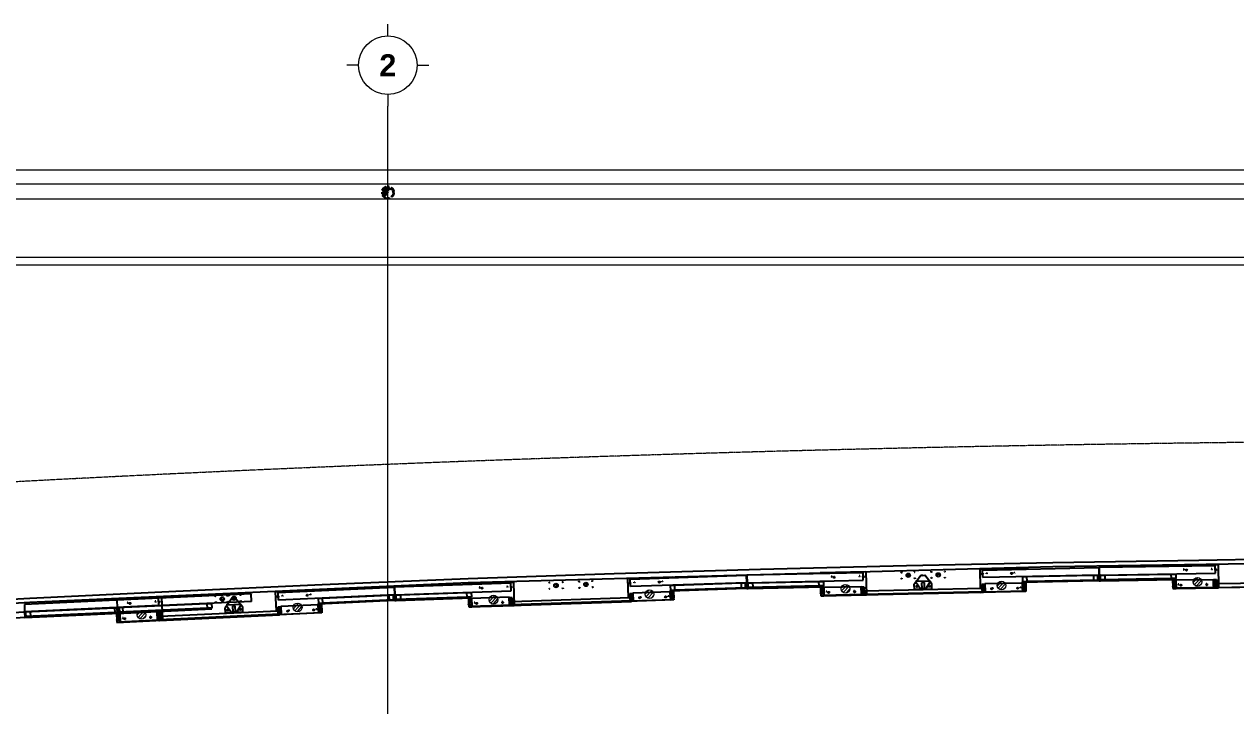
# Model space of a CAD drawing. Header units: millimetres. Extents: x -200069 to 184689, y -19972 to 101699.
# Drawn here: x -57475 to -40900, y 2946 to 12263 of the extents above; entities that cross this region are included whole.
import ezdxf
from ezdxf.enums import TextEntityAlignment as Align

# ---------------------------------------------------------------- set-up
doc = ezdxf.new("R2010")
doc.units = ezdxf.units.MM
for name, pattern in [('CENTER', [50.8, 31.75, -6.35, 6.35, -6.35]), ('HIDDEN', [0.2, 0.1, -0.1]), ('X-45-STST-GRID$0$Grid Line', [9.5, 5, -1.5, 1.5, -1.5]), ('X-45-STST-PL-PF$0$CENTER2', [28.575, 19.05, -3.175, 3.175, -3.175]), ('X-45-STST-PL-PF$0$DASHDOT', [1, 0.5, -0.25, 0, -0.25])]:
    doc.linetypes.add(name, pattern=pattern)
doc.layers.get('Defpoints').update_dxf_attribs({"color": 6})
for name, color, linetype in [('AHM_ANCRAGE', 7, 'Continuous'), ('ARC EDGE', 4, 'Continuous'), ('DIM', 255, 'Continuous'), ('RC EDGE', 2, 'Continuous'), ('X-45-STST-PL-PF$0$MEP-PL-SW', 140, 'X-45-STST-PL-PF$0$DASHDOT')]:
    doc.layers.add(name, color=color, linetype=linetype)
for name, color, linetype, lineweight in [('ARC_HATCH', 8, 'Continuous', 25), ('ARC_TEXT_100', 2, 'Continuous', 5), ('PSD Anchor Hole', 7, 'Continuous', 15), ('PSD Pene Hole', 9, 'Continuous', 15), ('X-45-STST-GRID$0$ARC_AXIS_LINE', 240, 'CENTER', 13), ('X-45-STST-PL-PF$0$ARC_FLOOR', 2, 'Continuous', 5), ('X-45-STST-PL-PF$0$ARC_FRAME', 151, 'Continuous', 5), ('X-45-STST-PL-PF$0$ARC_GATE AXIS', 240, 'Continuous', 5)]:
    doc.layers.add(name, color=color, linetype=linetype, lineweight=lineweight)
doc.styles.add('X-45-STST-GRID$0$CP2-CSA-IT-STTST-45012$0$Arial_B', font='arialbd.ttf', dxfattribs={"width": 0.8, "height": 761.067151})

# ---------------------------------------------------------------- blocks, each defined once
blk = doc.blocks.new('X-45-STST-PL-PF$0$PIPE')
h = blk.add_hatch(color=256)
h.dxf.hatch_style = 1
h.paths.add_polyline_path([(50, 0, 1), (0, 0, -1), (-50, 0, 1)])
at = {"ltscale": 100}
for radius in [57, 50]:
    blk.add_circle((0, 0), radius, dxfattribs=at)
for centre, start, end in [((-25, 0), 180, 0), ((25, 0), 0, 180)]:
    blk.add_arc(centre, 25, start, end)
blk = doc.blocks.new('X-45-STST-PL-PF$0$Roof drainage pipe')
at = {"layer": 'X-45-STST-PL-PF$0$MEP-PL-SW', "linetype": 'Continuous', "xscale": 1.473684210526699, "yscale": 1.473684210526699, "zscale": 1.473684210526699, "rotation": 180}
blk.add_blockref('X-45-STST-PL-PF$0$PIPE', (-52500, 9965), dxfattribs=at)
blk = doc.blocks.new('PSD FDP hole1')
at = {"layer": 'PSD Pene Hole'}
h = blk.add_hatch(dxfattribs=at)
h.set_pattern_fill('ANSI31', color=8, scale=10)
h.set_pattern_definition([(45, (-2990203.302, -2087212.618), (-22.4506403, 22.4506403), [])])
h.paths.add_polyline_path([(-5, 14, -1), (-125, 14, -1)])
at = {"layer": 'PSD Pene Hole', "color": 240}
blk.add_circle((-65, 14), 60, dxfattribs=at)
blk = doc.blocks.new('PSD FDP AB1')
at = {"layer": 'PSD Anchor Hole', "linetype": 'HIDDEN', "ltscale": 100}
for centre in [(-3, 0), (377, 0), (72, -205), (452, -204)]:
    blk.add_circle(centre, 9, dxfattribs=at)
blk = doc.blocks.new('PSD ODS AB1')
at = {"layer": 'PSD Anchor Hole', "linetype": 'HIDDEN', "ltscale": 10}
for centre in [(0, 85), (0, 0), (180, 85), (180, 0)]:
    blk.add_circle(centre, 9, dxfattribs=at)
blk = doc.blocks.new('platform nosing')
at = {"layer": 'DIM', "linetype": 'Continuous', "lineweight": 0}
h = blk.add_hatch(dxfattribs=at)
h.set_pattern_fill('ANSI31', color=8, scale=5)
h.set_pattern_definition([(45, (984264.707, 2427565.455), (-11.22532015, 11.22532015), [])])
h.paths.add_polyline_path([(22150, 4730, 1), (22090, 4730, 1)])
h = blk.add_hatch(dxfattribs=at)
h.set_pattern_fill('ANSI31', color=8, scale=5)
h.set_pattern_definition([(45, (984674.707, 2427570.455), (-11.22532015, 11.22532015), [])])
h.paths.add_polyline_path([(22560, 4735, 1), (22500, 4735, 1)])
h = blk.add_hatch(dxfattribs=at)
h.set_pattern_fill('ANSI31', color=8, scale=5)
h.set_pattern_definition([(45, (979444.707, 2427425.455), (-11.22532015, 11.22532015), [])])
h.paths.add_polyline_path([(17330, 4590, 1), (17270, 4590, 1)])
h = blk.add_hatch(dxfattribs=at)
h.set_pattern_fill('ANSI31', color=8, scale=5)
h.set_pattern_definition([(45, (979854.707, 2427440.455), (-11.22532015, 11.22532015), [])])
h.paths.add_polyline_path([(17740, 4605, 1), (17680, 4605, 1)])
h = blk.add_hatch(dxfattribs=at)
h.set_pattern_fill('ANSI31', color=8, scale=5)
h.set_pattern_definition([(45, (974879.707, 2427240.455), (-11.22532015, 11.22532015), [])])
h.paths.add_polyline_path([(12765, 4405, 1), (12705, 4405, 1)])
h = blk.add_hatch(dxfattribs=at)
h.set_pattern_fill('ANSI31', color=8, scale=5)
h.set_pattern_definition([(45, (975039.707, 2427250.455), (-11.22532015, 11.22532015), [])])
h.paths.add_polyline_path([(12925, 4415, 1), (12865, 4415, 1)])
at = {"layer": 'ARC EDGE', "flags": 128}
blk.add_lwpolyline([(27094, 4949), (26094, 4930), (24095, 4900), (22095, 4860), (20096, 4810), (18097, 4750), (16098, 4680), (14099, 4600), (12101, 4510), (10104, 4410), (8107, 4301), (6111, 4181), (4115, 4051), (2120, 3911), (125, 3761), (0, 3751)], dxfattribs=at)
at = {"layer": 'PSD Pene Hole', "color": 240}
for centre in [(22120, 4730), (22530, 4735), (17300, 4590), (17710, 4605), (12735, 4405), (12895, 4415)]:
    blk.add_circle(centre, 30, dxfattribs=at)
at = {"layer": 'RC EDGE', "color": 2, "flags": 128}
blk.add_lwpolyline([(0, 3701), (2120, 3861), (6111, 4131), (10104, 4360), (16098, 4630), (24095, 4850), (30094, 4943), (36094, 4995), (99922, 4995), (105922, 4943), (111922, 4850), (119918, 4630), (125912, 4360), (129906, 4131), (133897, 3861), (135000, 3782)], dxfattribs=at)
at = {"layer": 'DIM', "linetype": 'Continuous', "lineweight": 0}
for p, rotation in [((23461, 4578), 1.248369750000001), ((26141, 4627), 0.8888106), ((18646, 4459), 1.957480629999999), ((21326, 4533), 1.248369750000001), ((13831, 4279), 2.642145349999999), ((16511, 4384), 1.957480629999999), ((11696, 4179), 2.642145349999999)]:
    blk.add_blockref('PSD FDP hole1', p, dxfattribs=dict(at, rotation=rotation))
at = {"layer": 'PSD Anchor Hole', "color": 1}
for p, xscale, rotation in [((26269, 4815), -1, 0.8888105999999052), ((21450, 4719), -1, 1.24836974999984), ((16633, 4574), -1, 1.95748062999983), ((11819, 4370), -0.9999999999999998, 2.642145349999757)]:
    blk.add_blockref('PSD FDP AB1', p, dxfattribs=dict(at, xscale=xscale, rotation=rotation))
for name, p, rotation in [('PSD ODS AB1', (17212, 4545), 1.957480629999999), ('PSD ODS AB1', (17622, 4559), 1.957480629999999), ('PSD FDP AB1', (18377, 4633), 1.957480629999999), ('PSD ODS AB1', (22029, 4684), 1.248369750000001), ('PSD ODS AB1', (22438, 4693), 1.248369750000001), ('PSD FDP AB1', (23195, 4757), 1.248369750000001), ('PSD FDP AB1', (13561, 4450), 2.642145349999999), ('PSD ODS AB1', (12647, 4360), 2.642145349999999), ('PSD ODS AB1', (12807, 4367), 2.642145349999999)]:
    blk.add_blockref(name, p, dxfattribs=dict(at, rotation=rotation))
blk = doc.blocks.new('X-45-STST-GRID$0$CP2-CSA-IT-STTST-45012$0$Grid - ACT_Grid Head - Circle-231358-TÂ_NG 1-TÂ_NG TRÊ_T                                                                                  LEVEL 1-GROUND LEVEL')
for p, q in [((0, 4), (0, 5.6)), ((-4, 0), (-5.6, 0)), ((4, 0), (5.6, 0)), ((0, -4), (0, -5.6))]:
    blk.add_line(p, q)
blk.add_circle((0, 0), 4)
at = {"style": 'X-45-STST-GRID$0$CP2-CSA-IT-STTST-45012$0$Arial_B'}
blk.add_attdef('A', text='', height=3, dxfattribs=at).set_placement((0, 0), align=Align.MIDDLE_CENTER)
blk = doc.blocks.new('A$Cb3e1eea9')
for p, q in [((23097, 13786), (23720, 13800)), ((23097, 13786), (23103, 13527)), ((23136, 13776), (24725, 13810)), ((23138, 13674), (23136, 13776)), ((23720, 13800), (23720, 13788)), ((24725, 13810), (24727, 13708)), ((26320, 13835), (24732, 13810)), ((24732, 13810), (24733, 13708)), ((26359, 13847), (25736, 13837)), ((25736, 13837), (25736, 13826)), ((26322, 13733), (26320, 13835)), ((26359, 13847), (26364, 13532)), ((16681, 13595), (15093, 13541)), ((16719, 13608), (16097, 13586)), ((16685, 13493), (16681, 13595)), ((16719, 13608), (16730, 13293)), ((18277, 13661), (18900, 13682)), ((18277, 13661), (18286, 13402)), ((18316, 13651), (19904, 13705)), ((18320, 13549), (18316, 13651)), ((19908, 13603), (18320, 13549)), ((18900, 13682), (18900, 13671)), ((19833, 13596), (18924, 13564)), ((19893, 13598), (19833, 13596)), ((19833, 13596), (19835, 13536)), ((19895, 13538), (19893, 13598)), ((19893, 13598), (19911, 13598)), ((19895, 13524), (19893, 13598)), ((19904, 13705), (19908, 13603)), ((19910, 13609), (19908, 13609)), ((19910, 13609), (19910, 13611)), ((19911, 13598), (19910, 13609)), ((19911, 13609), (19911, 13611)), ((19911, 13598), (19911, 13609)), ((19911, 13609), (19913, 13609)), ((19929, 13599), (19911, 13598)), ((19911, 13598), (19913, 13524)), ((19911, 13598), (19913, 13524)), ((21501, 13740), (19912, 13705)), ((19912, 13705), (19914, 13603)), ((19914, 13603), (21503, 13638)), ((19929, 13599), (19989, 13600)), ((19931, 13539), (19929, 13599)), ((19931, 13525), (19929, 13599)), ((19989, 13600), (20898, 13620)), ((19989, 13600), (19991, 13540)), ((20898, 13620), (20958, 13621)), ((20900, 13560), (20898, 13620)), ((21539, 13752), (20916, 13739)), ((20916, 13739), (20916, 13727)), ((20918, 13625), (20918, 13620)), ((20958, 13621), (20958, 13626)), ((20958, 13621), (20960, 13561)), ((21503, 13638), (21501, 13740)), ((21539, 13752), (21546, 13437)), ((22225, 13611), (22202, 13581)), ((22423, 13624), (22219, 13619)), ((22219, 13619), (22291, 13513)), ((22231, 13619), (22225, 13611)), ((22292, 13703), (22231, 13619)), ((22320, 13703), (22292, 13703)), ((22342, 13604), (22302, 13603)), ((22302, 13603), (22303, 13523)), ((22320, 13703), (22347, 13704)), ((22343, 13524), (22342, 13604)), ((22412, 13623), (22347, 13704)), ((22423, 13624), (22357, 13514)), ((22412, 13623), (22418, 13615)), ((22442, 13586), (22418, 13615)), ((23100, 13673), (23100, 13673)), ((24727, 13708), (23138, 13674)), ((23168, 13590), (23682, 13601)), ((23682, 13601), (23684, 13490)), ((23682, 13599), (23727, 13600)), ((23682, 13599), (23729, 13510)), ((23684, 13509), (23682, 13599)), ((23683, 13680), (23683, 13685)), ((23743, 13682), (23683, 13680)), ((23683, 13680), (23684, 13621)), ((24714, 13637), (23684, 13615)), ((24714, 13629), (23684, 13607)), ((23684, 13621), (23744, 13622)), ((23684, 13607), (23684, 13615)), ((23684, 13509), (23727, 13600)), ((23723, 13686), (23723, 13681)), ((23724, 13621), (23724, 13615)), ((23724, 13607), (23725, 13600)), ((23727, 13600), (23729, 13510)), ((24652, 13702), (23743, 13682)), ((23744, 13622), (23743, 13682)), ((23744, 13622), (24713, 13643)), ((24712, 13703), (24652, 13702)), ((24652, 13702), (24653, 13642)), ((24713, 13643), (24712, 13703)), ((24712, 13703), (24730, 13703)), ((24714, 13629), (24712, 13703)), ((24714, 13629), (24714, 13637)), ((24732, 13629), (24714, 13629)), ((24730, 13714), (24728, 13714)), ((24730, 13714), (24730, 13716)), ((24730, 13714), (24730, 13716)), ((24730, 13703), (24730, 13714)), ((24730, 13703), (24730, 13714)), ((24730, 13714), (24732, 13714)), ((24748, 13704), (24730, 13703)), ((24730, 13703), (24731, 13629)), ((24730, 13703), (24732, 13629)), ((24731, 13629), (24749, 13630)), ((24733, 13708), (26322, 13733)), ((24748, 13704), (24808, 13705)), ((24749, 13644), (24748, 13704)), ((24749, 13630), (24748, 13704)), ((25719, 13659), (24749, 13644)), ((24749, 13638), (25779, 13654)), ((24749, 13630), (25779, 13646)), ((24749, 13630), (24749, 13638)), ((24808, 13705), (25718, 13719)), ((24808, 13705), (24809, 13645)), ((25718, 13719), (25778, 13720)), ((25719, 13659), (25718, 13719)), ((25779, 13660), (25719, 13659)), ((25781, 13638), (25736, 13637)), ((25736, 13637), (25738, 13547)), ((25736, 13637), (25783, 13548)), ((25738, 13724), (25738, 13719)), ((25738, 13547), (25781, 13638)), ((25739, 13659), (25739, 13653)), ((25739, 13645), (25739, 13637)), ((25778, 13720), (25778, 13725)), ((25778, 13720), (25779, 13660)), ((25779, 13646), (25779, 13654)), ((25781, 13641), (26296, 13649)), ((25781, 13641), (25783, 13529)), ((25783, 13548), (25781, 13638)), ((26298, 13537), (26296, 13649)), ((26296, 13636), (26336, 13637)), ((26296, 13636), (26337, 13557)), ((26297, 13556), (26296, 13636)), ((26336, 13637), (26297, 13556)), ((26298, 13646), (26338, 13647)), ((26298, 13646), (26339, 13557)), ((26299, 13556), (26298, 13646)), ((26299, 13556), (26338, 13647)), ((26336, 13637), (26337, 13557)), ((26338, 13647), (26339, 13557)), ((27462, 13605), (26339, 13588)), ((13128, 13450), (11291, 13365)), ((13133, 13348), (13128, 13450)), ((13459, 13477), (14081, 13505)), ((13459, 13477), (13471, 13218)), ((13498, 13467), (15085, 13540)), ((13503, 13365), (13498, 13467)), ((15090, 13438), (13503, 13365)), ((14081, 13505), (14082, 13494)), ((15015, 13430), (14107, 13388)), ((15075, 13433), (15015, 13430)), ((15015, 13430), (15018, 13370)), ((15075, 13433), (15093, 13434)), ((15078, 13373), (15075, 13433)), ((15079, 13359), (15075, 13433)), ((15085, 13540), (15090, 13438)), ((15093, 13444), (15091, 13444)), ((15093, 13541), (15096, 13439)), ((15093, 13444), (15093, 13446)), ((15093, 13444), (15093, 13446)), ((15094, 13434), (15093, 13444)), ((15093, 13444), (15095, 13444)), ((15093, 13434), (15093, 13444)), ((15093, 13434), (15097, 13360)), ((15112, 13434), (15094, 13434)), ((15094, 13434), (15096, 13360)), ((15096, 13439), (16685, 13493)), ((15112, 13434), (15172, 13436)), ((15114, 13360), (15112, 13434)), ((15114, 13374), (15112, 13434)), ((15172, 13436), (16081, 13467)), ((15172, 13436), (15174, 13376)), ((16081, 13467), (16141, 13469)), ((16083, 13407), (16081, 13467)), ((16097, 13586), (16097, 13575)), ((16100, 13473), (16101, 13468)), ((16141, 13469), (16140, 13474)), ((16141, 13469), (16143, 13409)), ((18281, 13548), (18281, 13548)), ((18350, 13453), (18310, 13452)), ((18310, 13452), (18313, 13372)), ((18310, 13452), (18353, 13373)), ((18313, 13372), (18350, 13453)), ((18350, 13466), (18864, 13483)), ((18350, 13466), (18354, 13354)), ((18353, 13373), (18350, 13453)), ((18864, 13562), (18864, 13567)), ((18924, 13564), (18864, 13562)), ((18864, 13562), (18866, 13502)), ((18864, 13483), (18868, 13372)), ((18864, 13481), (18909, 13482)), ((18867, 13391), (18864, 13481)), ((18864, 13481), (18912, 13392)), ((19895, 13532), (18866, 13496)), ((19895, 13524), (18866, 13488)), ((18866, 13502), (18926, 13505)), ((18866, 13488), (18866, 13496)), ((18867, 13391), (18909, 13482)), ((18904, 13569), (18904, 13564)), ((18906, 13504), (18906, 13498)), ((18906, 13490), (18907, 13482)), ((18909, 13482), (18912, 13392)), ((18926, 13505), (18924, 13564)), ((18926, 13505), (19895, 13538)), ((19895, 13524), (19895, 13532)), ((19913, 13524), (19895, 13524)), ((19913, 13524), (19931, 13525)), ((20900, 13560), (19931, 13539)), ((19931, 13533), (20960, 13555)), ((19931, 13525), (20960, 13547)), ((19931, 13525), (19931, 13533)), ((20960, 13561), (20900, 13560)), ((20963, 13540), (20918, 13539)), ((20918, 13539), (20920, 13449)), ((20918, 13539), (20965, 13450)), ((20920, 13560), (20920, 13554)), ((20920, 13546), (20920, 13539)), ((20920, 13449), (20963, 13540)), ((20965, 13450), (20920, 13449)), ((20965, 13450), (20920, 13449)), ((20922, 13449), (20923, 13424)), ((20923, 13424), (21546, 13437)), ((21497, 13442), (20945, 13430)), ((20945, 13430), (20945, 13424)), ((20960, 13547), (20960, 13555)), ((20963, 13542), (21477, 13553)), ((20963, 13542), (20965, 13431)), ((20965, 13450), (20963, 13540)), ((21480, 13442), (21477, 13553)), ((21517, 13542), (21477, 13541)), ((21477, 13541), (21517, 13542)), ((21477, 13541), (21519, 13462)), ((21477, 13541), (21479, 13461)), ((21477, 13541), (21519, 13462)), ((21479, 13461), (21477, 13541)), ((21479, 13461), (21517, 13542)), ((21517, 13542), (21479, 13461)), ((21479, 13461), (21519, 13462)), ((21519, 13462), (21479, 13461)), ((21497, 13436), (21497, 13442)), ((21498, 13436), (21498, 13436)), ((21498, 13436), (21503, 13436)), ((23148, 13480), (21504, 13444)), ((21504, 13436), (23148, 13472)), ((21504, 13436), (21504, 13444)), ((21546, 13437), (21512, 13437)), ((21517, 13542), (21519, 13462)), ((21517, 13542), (21519, 13462)), ((21518, 13493), (23129, 13528)), ((21518, 13493), (21519, 13445)), ((21546, 13437), (21521, 13437)), ((21546, 13437), (21546, 13437)), ((22204, 13511), (22202, 13581)), ((22444, 13516), (22204, 13511)), ((22303, 13523), (22343, 13524)), ((22444, 13516), (22442, 13586)), ((22444, 13516), (22443, 13556)), ((23727, 13485), (23104, 13471)), ((23104, 13471), (23138, 13472)), ((23104, 13471), (23129, 13472)), ((23104, 13471), (23104, 13471)), ((23168, 13578), (23128, 13577)), ((23128, 13577), (23130, 13497)), ((23128, 13577), (23170, 13498)), ((23129, 13528), (23130, 13480)), ((23130, 13497), (23129, 13528)), ((23130, 13497), (23168, 13578)), ((23130, 13497), (23170, 13498)), ((23170, 13498), (23130, 13497)), ((23151, 13472), (23147, 13472)), ((23148, 13472), (23148, 13480)), ((23151, 13472), (23151, 13472)), ((23152, 13478), (23705, 13490)), ((23152, 13472), (23152, 13478)), ((23168, 13590), (23170, 13479)), ((23170, 13498), (23168, 13578)), ((23729, 13510), (23684, 13509)), ((23684, 13509), (23729, 13510)), ((23727, 13485), (23685, 13484)), ((23705, 13490), (23705, 13484)), ((23727, 13510), (23727, 13485)), ((23727, 13485), (23727, 13485)), ((25783, 13548), (25738, 13547)), ((25783, 13548), (25738, 13547)), ((25740, 13547), (25741, 13522)), ((25741, 13522), (26364, 13532)), ((25741, 13522), (25783, 13523)), ((25741, 13522), (25741, 13522)), ((26315, 13537), (25763, 13529)), ((25763, 13529), (25763, 13523)), ((26337, 13557), (26297, 13556)), ((26339, 13557), (26299, 13556)), ((26315, 13531), (26315, 13537)), ((26316, 13531), (26316, 13531)), ((26316, 13531), (26321, 13531)), ((26322, 13539), (27480, 13557)), ((27480, 13549), (26322, 13531)), ((26322, 13531), (26322, 13539)), ((26364, 13532), (26330, 13532)), ((26339, 13588), (26339, 13540)), ((26339, 13557), (26339, 13588)), ((26364, 13532), (26339, 13532)), ((26364, 13532), (26364, 13532)), ((11864, 13391), (10027, 13307)), ((10027, 13307), (10031, 13205)), ((11869, 13290), (10031, 13205)), ((11902, 13405), (11279, 13376)), ((11279, 13376), (11280, 13364)), ((11285, 13263), (11285, 13258)), ((11291, 13365), (11296, 13263)), ((12530, 13315), (11293, 13258)), ((13133, 13348), (11296, 13263)), ((11325, 13259), (11325, 13264)), ((11371, 13262), (11374, 13202)), ((11869, 13290), (11864, 13391)), ((11902, 13405), (11916, 13090)), ((12530, 13315), (12589, 13318)), ((12532, 13255), (12530, 13315)), ((12549, 13321), (12550, 13316)), ((12589, 13318), (12589, 13323)), ((12589, 13318), (12592, 13258)), ((12796, 13290), (12774, 13259)), ((12994, 13307), (12790, 13298)), ((12790, 13298), (12864, 13193)), ((12801, 13298), (12796, 13290)), ((12861, 13383), (12801, 13298)), ((12888, 13384), (12861, 13383)), ((12913, 13285), (12873, 13283)), ((12873, 13283), (12877, 13204)), ((12888, 13384), (12916, 13386)), ((12917, 13205), (12913, 13285)), ((12983, 13307), (12916, 13386)), ((12994, 13307), (12930, 13196)), ((12983, 13307), (12989, 13299)), ((13014, 13270), (12989, 13299)), ((13017, 13200), (13014, 13270)), ((13464, 13363), (13464, 13363)), ((13535, 13270), (13495, 13268)), ((13495, 13268), (13498, 13188)), ((13495, 13268), (13538, 13190)), ((13498, 13188), (13535, 13270)), ((13534, 13282), (14048, 13306)), ((13534, 13282), (13539, 13171)), ((13538, 13190), (13535, 13270)), ((14047, 13385), (14047, 13390)), ((14107, 13388), (14047, 13385)), ((14047, 13385), (14050, 13325)), ((14048, 13304), (14093, 13306)), ((14048, 13306), (14053, 13195)), ((14052, 13214), (14048, 13304)), ((14048, 13304), (14097, 13216)), ((15078, 13367), (14050, 13319)), ((15079, 13359), (14050, 13311)), ((14050, 13325), (14110, 13328)), ((14050, 13311), (14050, 13319)), ((14052, 13214), (14093, 13306)), ((14087, 13392), (14087, 13387)), ((14090, 13327), (14090, 13321)), ((14090, 13313), (14091, 13306)), ((14093, 13306), (14097, 13216)), ((14110, 13328), (14107, 13388)), ((14110, 13328), (15078, 13373)), ((15079, 13359), (15078, 13367)), ((15097, 13360), (15079, 13359)), ((15096, 13360), (15114, 13360)), ((16083, 13407), (15114, 13374)), ((15114, 13368), (16143, 13403)), ((15114, 13360), (16143, 13395)), ((15114, 13360), (15114, 13368)), ((16143, 13409), (16083, 13407)), ((16146, 13388), (16101, 13386)), ((16101, 13386), (16149, 13298)), ((16101, 13386), (16104, 13296)), ((16103, 13408), (16103, 13402)), ((16103, 13394), (16103, 13387)), ((16104, 13296), (16146, 13388)), ((16149, 13298), (16104, 13296)), ((16149, 13298), (16104, 13296)), ((16106, 13297), (16107, 13272)), ((16107, 13272), (16730, 13293)), ((16107, 13272), (16150, 13273)), ((16107, 13272), (16107, 13272)), ((16681, 13297), (16129, 13278)), ((16129, 13278), (16130, 13272)), ((16143, 13395), (16143, 13403)), ((16146, 13390), (16660, 13408)), ((16146, 13390), (16150, 13279)), ((16149, 13298), (16146, 13388)), ((16664, 13297), (16660, 13408)), ((16700, 13397), (16660, 13396)), ((16660, 13396), (16700, 13397)), ((16660, 13396), (16703, 13317)), ((16660, 13396), (16663, 13316)), ((16660, 13396), (16703, 13317)), ((16663, 13316), (16660, 13396)), ((16663, 13316), (16700, 13397)), ((16700, 13397), (16663, 13316)), ((16663, 13316), (16703, 13317)), ((16703, 13317), (16663, 13316)), ((16681, 13291), (16681, 13297)), ((16683, 13291), (16683, 13291)), ((16683, 13291), (16687, 13291)), ((18331, 13356), (16688, 13299)), ((16688, 13291), (18332, 13348)), ((16688, 13291), (16688, 13299)), ((16730, 13293), (16696, 13292)), ((16700, 13397), (16703, 13317)), ((16700, 13397), (16703, 13317)), ((16702, 13348), (18312, 13403)), ((16702, 13348), (16704, 13300)), ((16730, 13293), (16705, 13292)), ((16730, 13293), (16730, 13293)), ((18911, 13367), (18288, 13346)), ((18288, 13346), (18322, 13347)), ((18288, 13346), (18313, 13347)), ((18288, 13346), (18288, 13346)), ((18312, 13403), (18314, 13355)), ((18313, 13372), (18312, 13403)), ((18313, 13372), (18353, 13373)), ((18353, 13373), (18313, 13372)), ((18332, 13348), (18331, 13356)), ((18335, 13348), (18331, 13348)), ((18335, 13348), (18335, 13348)), ((18336, 13354), (18888, 13373)), ((18336, 13348), (18336, 13354)), ((18867, 13391), (18912, 13392)), ((18912, 13392), (18867, 13391)), ((18911, 13367), (18868, 13366)), ((18888, 13373), (18888, 13367)), ((18910, 13392), (18911, 13367)), ((18911, 13367), (18911, 13367)), ((20923, 13424), (20965, 13425)), ((20923, 13424), (20923, 13424)), ((10033, 13126), (9237, 13077)), ((10028, 13200), (9292, 13155)), ((10028, 13210), (10026, 13210)), ((10028, 13210), (10028, 13212)), ((10028, 13210), (10028, 13212)), ((10028, 13210), (10030, 13210)), ((10029, 13200), (10028, 13210)), ((10028, 13200), (10028, 13210)), ((10028, 13200), (10033, 13126)), ((11265, 13257), (10029, 13200)), ((10029, 13200), (10032, 13126)), ((10032, 13126), (11328, 13186)), ((10049, 13140), (10047, 13200)), ((10050, 13126), (10047, 13200)), ((11268, 13197), (10049, 13140)), ((11328, 13193), (10050, 13134)), ((10107, 13203), (10109, 13143)), ((11265, 13257), (11325, 13259)), ((11268, 13197), (11265, 13257)), ((11328, 13199), (11268, 13197)), ((11331, 13178), (11286, 13176)), ((11286, 13176), (11290, 13086)), ((11286, 13176), (11335, 13088)), ((11288, 13198), (11288, 13192)), ((11288, 13184), (11289, 13176)), ((11290, 13086), (11331, 13178)), ((11293, 13258), (11297, 13184)), ((11297, 13184), (12593, 13244)), ((11314, 13199), (11311, 13259)), ((11315, 13185), (11311, 13259)), ((12532, 13255), (11314, 13199)), ((12593, 13252), (11314, 13193)), ((11325, 13259), (11328, 13199)), ((11328, 13186), (11328, 13193)), ((11844, 13204), (11331, 13181)), ((11331, 13181), (11336, 13069)), ((11335, 13088), (11331, 13178)), ((11850, 13093), (11844, 13204)), ((11885, 13194), (11845, 13192)), ((11886, 13194), (11845, 13192)), ((11849, 13113), (11845, 13193)), ((11845, 13192), (11889, 13114)), ((11845, 13192), (11849, 13112)), ((11845, 13192), (11890, 13114)), ((11849, 13112), (11885, 13194)), ((11849, 13112), (11886, 13194)), ((11849, 13112), (11889, 13114)), ((11890, 13114), (11849, 13112)), ((11890, 13114), (11849, 13112)), ((13517, 13172), (11874, 13096)), ((11875, 13088), (11874, 13096)), ((11875, 13088), (13517, 13164)), ((11885, 13194), (11889, 13114)), ((11886, 13194), (11890, 13114)), ((11888, 13145), (13497, 13219)), ((11888, 13145), (11890, 13097)), ((11890, 13114), (11888, 13145)), ((12592, 13258), (12532, 13255)), ((12552, 13256), (12553, 13250)), ((12593, 13244), (12593, 13252)), ((12777, 13189), (12774, 13259)), ((13017, 13200), (12777, 13189)), ((12877, 13204), (12917, 13205)), ((13017, 13200), (13015, 13240)), ((14096, 13191), (13474, 13162)), ((13474, 13162), (13508, 13164)), ((13474, 13162), (13499, 13163)), ((13474, 13162), (13474, 13162)), ((13497, 13219), (13499, 13171)), ((13498, 13188), (13497, 13219)), ((13498, 13188), (13538, 13190)), ((13538, 13190), (13498, 13188)), ((13521, 13164), (13516, 13164)), ((13517, 13164), (13517, 13172)), ((13521, 13164), (13521, 13164)), ((13522, 13170), (14073, 13196)), ((13522, 13164), (13522, 13170)), ((14052, 13214), (14097, 13216)), ((14097, 13216), (14052, 13214)), ((14096, 13191), (14053, 13189)), ((14073, 13196), (14074, 13190)), ((14095, 13216), (14096, 13191)), ((14096, 13191), (14096, 13191)), ((11335, 13088), (11290, 13086)), ((11335, 13088), (11290, 13086)), ((11293, 13086), (11294, 13061)), ((11294, 13061), (11916, 13090)), ((11294, 13061), (11336, 13063)), ((11294, 13061), (11294, 13061)), ((11316, 13068), (11869, 13094)), ((11316, 13068), (11316, 13062)), ((11869, 13088), (11869, 13094)), ((11869, 13088), (11869, 13088)), ((11869, 13088), (11874, 13088)), ((11916, 13090), (11916, 13090))]:
    blk.add_line(p, q)
for centre in [(22238, 13552), (22408, 13555), (12810, 13231), (12980, 13238)]:
    blk.add_circle(centre, 9)
at = {"layer": 'AHM_ANCRAGE', "ltscale": 0.1}
for centre in [(25926, 13775), (26326, 13782), (18313, 13597), (18713, 13611), (21106, 13678), (21506, 13687), (23133, 13722), (23533, 13731), (13896, 13432), (16288, 13528), (16687, 13542), (21031, 13471), (21386, 13479), (23262, 13520), (23617, 13528), (25849, 13569), (26204, 13575), (11471, 13320), (11871, 13338), (13496, 13413), (16215, 13320), (16569, 13332), (18445, 13397), (18800, 13409), (11401, 13111), (11755, 13128), (13630, 13214), (13985, 13231)]:
    blk.add_circle(centre, 9, dxfattribs=at)

msp = doc.modelspace()

# ---------------------------------------------------------------- linework, layer by layer
at = {"layer": 'X-45-STST-GRID$0$ARC_AXIS_LINE', "linetype": 'X-45-STST-GRID$0$Grid Line'}
for p, q in [((-52500, -17972), (-52500, 11143)), ((-90950, 8975), (100848, 8975))]:
    msp.add_line(p, q, dxfattribs=at)
at = {"layer": 'X-45-STST-PL-PF$0$ARC_FLOOR'}
msp.add_lwpolyline([(-68400, 9875), (68400, 9875), (68400, 9075), (-68400, 9075)], close=True, dxfattribs=at)
msp.add_lwpolyline([(-40406, 4949), (-41406, 4930), (-43405, 4900), (-45405, 4860), (-47404, 4810), (-49403, 4750), (-51402, 4680), (-53401, 4600), (-55399, 4510), (-57396, 4410), (-59393, 4301), (-61389, 4181), (-63385, 4051), (-65380, 3911), (-67375, 3761), (-68750, 3654)], dxfattribs=at)
at = {"layer": 'X-45-STST-PL-PF$0$ARC_FRAME', "linetype": 'Continuous'}
msp.add_lwpolyline([(68400, 10075), (-68400, 10075), (-68400, 10275), (68400, 10275)], close=True, dxfattribs=at)
at = {"layer": 'X-45-STST-PL-PF$0$ARC_GATE AXIS', "linetype": 'X-45-STST-PL-PF$0$CENTER2', "lineweight": 18}
msp.add_lwpolyline([(32422, 6575), (-31406, 6575), (-31746, 6575), (-32746, 6575), (-33746, 6575), (-34746, 6574), (-35746, 6573), (-36746, 6571), (-37746, 6568), (-38746, 6562), (-39746, 6555), (-40746, 6546), (-41406, 6538, 0.029169), (-87919, 3238)], format="xyb", dxfattribs=at)

# ---------------------------------------------------------------- block references
at = {"color": 244, "linetype": 'Continuous', "true_color": 0x991b1e}
msp.add_blockref('X-45-STST-PL-PF$0$Roof drainage pipe', (0, 0), dxfattribs=at)
at = {"layer": 'ARC_HATCH', "ltscale": 0.02}
msp.add_blockref('A$Cb3e1eea9', (-67500, -8975), dxfattribs=at)
at = {"layer": 'ARC_TEXT_100'}
ref = msp.add_blockref('X-45-STST-GRID$0$CP2-CSA-IT-STTST-45012$0$Grid - ACT_Grid Head - Circle-231358-TÂ_NG 1-TÂ_NG TRÊ_T                                                                                  LEVEL 1-GROUND LEVEL', (-52500, 11703), dxfattribs=dict(at, xscale=100, yscale=100, zscale=100))
ref.add_attrib('A', '2', dxfattribs={"layer": '0', "height": 300, "style": 'X-45-STST-GRID$0$CP2-CSA-IT-STTST-45012$0$Arial_B'}).set_placement((-52500, 11703), align=Align.MIDDLE_CENTER)
ref.add_attrib('A', '2', dxfattribs={"layer": '0', "height": 300, "style": 'X-45-STST-GRID$0$CP2-CSA-IT-STTST-45012$0$Arial_B'}).set_placement((-52500, 11703), align=Align.MIDDLE_CENTER)
ref.add_attrib('A', '2', dxfattribs={"layer": '0', "height": 300, "style": 'X-45-STST-GRID$0$CP2-CSA-IT-STTST-45012$0$Arial_B'}).set_placement((-52500, 11703), align=Align.MIDDLE_CENTER)
ref.add_attrib('A', '2', dxfattribs={"layer": '0', "height": 300, "style": 'X-45-STST-GRID$0$CP2-CSA-IT-STTST-45012$0$Arial_B'}).set_placement((-52500, 11703), align=Align.MIDDLE_CENTER)
at = {"layer": 'Defpoints'}
msp.add_blockref('platform nosing', (-67500, 0), dxfattribs=at)

doc.saveas('drawing.dxf')
